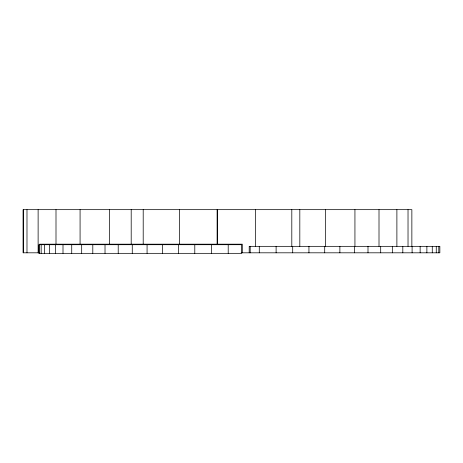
<?xml version="1.0" encoding="UTF-8"?>
<svg xmlns="http://www.w3.org/2000/svg" width="463" height="463" viewBox="0 0 463 463"><rect width="100%" height="100%" fill="white"/><g stroke="black" fill="none" stroke-linecap="round" stroke-linejoin="round"><path stroke-width="0.69" d="M39.633 244.18L242.305 244.18L242.305 252.81M39.442 252.81L23.15 252.81L23.15 209.664L411.862 209.664L411.862 246.339M241.171 252.81L439.85 252.81L439.85 246.339L249.204 246.339L249.204 252.81M438.808 246.339L438.808 252.81M436.268 246.339L436.268 252.81M432.274 246.339L432.274 252.81M426.88 246.339L426.88 252.81M420.138 246.339L420.138 252.81M412.099 246.339L412.099 252.81M408.025 209.664L408.025 246.339M402.81 246.339L402.81 252.81M396.889 209.664L396.889 246.339M392.329 246.339L392.329 252.81M380.696 246.339L380.696 252.81M379.006 209.664L379.006 246.339M367.998 246.339L367.998 252.81M354.936 209.664L354.936 246.339M354.351 246.339L354.351 252.81M339.883 246.339L339.883 252.81M325.437 209.664L325.437 246.339M324.708 246.339L324.708 252.81M308.943 246.339L308.943 252.81M299.821 209.664L299.821 246.339M292.703 246.339L292.703 252.81M291.806 209.664L291.806 246.339M276.11 246.339L276.11 252.81M259.286 246.339L259.286 252.81M255.385 209.664L255.385 246.339M250.182 246.339L250.182 252.81M228.207 244.707L228.207 253.336M217.506 209.664L217.506 244.18M217.112 209.664L217.112 244.18M211.417 244.707L211.417 253.336M194.79 244.707L194.79 253.336M179.627 209.664L179.627 244.18M178.446 244.707L178.446 253.336M162.501 244.707L162.501 253.336M147.072 244.707L147.072 253.336M143.2 209.664L143.2 244.18M132.268 244.707L132.268 253.336M131.197 209.664L131.197 244.18M118.215 244.707L118.215 253.336M109.569 209.664L109.569 244.18M105.02 244.707L105.02 253.336M92.803 244.707L92.803 253.336M81.679 244.707L81.679 253.336M80.076 209.664L80.076 244.18M71.73 244.707L71.73 253.336M63.003 244.707L63.003 253.336M56 209.664L56 244.18M55.531 244.707L55.531 253.336M49.373 244.707L49.373 253.336M44.575 244.707L44.575 253.336M41.172 244.707L41.172 253.336M39.222 244.707L39.222 253.336M38.122 209.664L38.122 252.81M26.987 209.664L26.987 252.81M23.26 209.664L23.26 252.81M241.599 244.707L38.927 244.707L38.927 253.336L241.599 253.336L241.599 244.707"/></g></svg>
